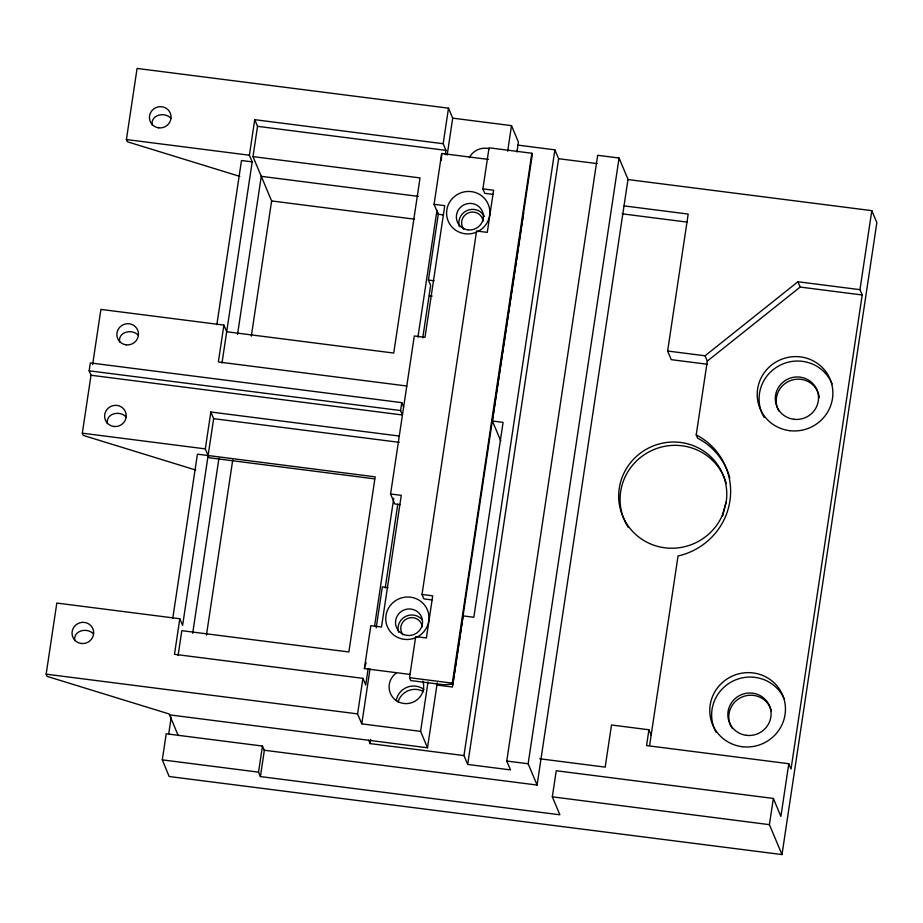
<?xml version="1.0" encoding="UTF-8"?>
<svg xmlns="http://www.w3.org/2000/svg" width="923" height="923" viewBox="0 0 923 923"><rect width="100%" height="100%" fill="white"/><g stroke="black" fill="none" stroke-linecap="round" stroke-linejoin="round"><path stroke-width="1.38" d="M74.751 640.643C73.171 630.178 87.581 627.19 93.581 634.043M107.333 423.622C105.741 413.158 120.152 410.17 126.151 417.023M119.586 341.983C118.006 331.519 132.416 328.53 138.404 335.384M152.157 124.974C150.576 114.51 164.986 111.521 170.986 118.375M441.344 160.406L441.69 153.483L488.405 159.414M195.734 470.049L83.255 435.402L82.32 433.187L91.019 375.246L89.162 370.815L90.339 362.912L401.782 402.647L403.639 407.078M178.243 735.585L169.163 713.975L47.085 676.386L46.15 674.159L56.822 603.054L179.812 618.745L182.616 625.402L213.64 418.661L210.848 412.004L399.29 436.048M92.635 364.516L100.907 309.401L223.897 325.092L226.689 331.749L393.74 353.059L420.034 177.92L252.983 156.61L257.529 126.324L254.725 119.678L443.178 143.711L445.971 150.368L445.324 154.637M239.807 176.397L127.328 141.75L126.405 139.535L137.077 68.429L448.509 108.164L452.708 118.144L447.17 155.064M172.763 618.375L197.418 454.162L375.165 476.845L348.871 651.973L181.819 630.663L178.104 655.445M216.847 324.723L241.491 160.51L252.187 161.871L222.005 362.947M179.812 618.745L174.482 654.303L362.924 678.347L365.716 684.993L368.196 668.471M374.669 478.875L209.036 457.739L205.31 448.878L210.848 412.004M223.897 325.092L218.359 361.966L406.801 386.01M252.187 161.871L249.395 155.226L254.725 119.678M627.548 179.489L871.82 210.652L876.85 222.616L781.989 854.571L169.151 776.508L162.298 759.871L166.209 733.773L262.467 746.049L264.324 750.48L260.413 776.578L559.869 814.79L552.323 796.837L556.246 770.74L773.347 798.441L780.893 816.394L788.796 763.713L646.562 745.565L648.927 729.77L611.499 724.993L605.176 767.128L539.736 758.775M168.701 734.027L171.205 717.321M192.676 633.305L218.959 458.2M237.546 334.357L261.267 176.339L418.327 196.368M206.44 635.128L232.723 460.023M251.31 336.18L271.616 200.937L252.983 156.61M260.413 776.578L258.544 772.147L262.467 746.049M91.019 375.246L402.451 414.981L400.594 410.55L401.782 402.647M409.662 674.378L364.377 668.598L370.815 625.667L381.511 627.04L401.274 495.351L390.579 493.99L414.3 335.972L424.995 337.333L444.759 205.656L434.064 204.295L441.69 153.483M169.532 714.864L427.499 747.78L420.6 731.374L361.781 723.874L357.582 713.894L362.924 678.347M443.178 143.711L448.509 108.164M374.542 626.244L393.763 498.189M417.946 337.08L436.983 210.225M361.781 723.874L370.042 668.806M376.192 627.859L382.33 586.924L387.937 587.639M422.746 337.933L430.637 285.369L428.41 280.05L438.425 213.294M385.214 587.974L397.79 504.154M264.174 750.226L537.082 785.046L628.009 179.304L619.068 158.029L597.677 155.295L506.75 761.037L510.477 769.897L467.696 764.44L463.969 755.579L370.065 743.592L370.7 739.392M409.524 677.678L415.696 636.593L426.391 637.955L432.714 595.82L422.019 594.458L476.58 231.015L487.275 232.377L493.597 190.242L482.902 188.88L489.063 147.795L531.867 153.253L532.329 154.36L452.789 684.243L443.271 684.716L410.735 680.563L409.524 677.678L452.316 683.135L452.789 684.243M420.6 731.374L428.018 681.959M507.673 151.21L511.492 125.643L452.708 118.144M427.499 747.78L437.248 682.835M516.926 151.983L518.414 142.038L511.492 125.643M452.316 683.135L531.867 153.253M500.808 441.032L492.397 421.015L523.629 212.948M463.969 755.579L554.896 149.838L517.907 145.119M467.696 764.44L558.623 158.71L554.896 149.838M537.082 785.046L528.141 763.759L619.068 158.029M707.318 364.25L671.263 359.658L667.629 351.017L688.189 214.067L624.179 205.898M649.584 745.622L678.047 555.992A66.548 64.898 -22.8 0 0 729.92 500.877A66.548 64.898 -22.8 0 0 696.23 434.848L707.306 361.112L705.068 355.793L667.629 351.017M781.989 854.571L769.413 824.654L773.347 798.441M788.796 763.713L791.034 769.032L862.197 294.979L859.959 289.66L871.82 210.652M722.34 515.346L726.205 501.939A54.261 52.911 -22.8 0 0 657.303 444.505A54.261 52.911 -22.8 0 0 632.301 531.083A54.261 52.911 -22.8 0 0 722.34 515.346L722.617 516.015L726.205 501.939M364.377 668.598L364.908 666.844M365.312 665.483L366.143 662.76M705.068 355.793L797.934 281.746L859.959 289.66M707.306 361.112L800.16 287.065L862.197 294.979M558.623 158.71L597.123 163.613M257.529 126.324L445.971 150.368M126.405 139.535L249.395 155.226M492.79 194.326L484.76 193.311L482.902 188.88M622.125 213.813L687.554 222.166M443.605 214.944L438.252 214.263L434.064 204.295M271.616 200.937L414.208 219.132M428.41 280.05L434.018 280.765M429.391 295.706L432.206 296.064M492.397 421.015L503.093 422.376L473.834 617.268L463.138 615.895L452.466 687.012L436.821 685.016M89.162 370.815L400.594 410.55M213.64 418.661L399.232 442.336M82.32 433.187L205.31 448.878M400.121 504.639L394.767 503.958L390.579 493.99M431.906 599.915L423.888 598.889L422.019 594.458M46.15 674.159L357.582 713.894M506.75 761.037L528.141 763.759M162.298 759.871L258.544 772.147M552.323 796.837L769.413 824.654M797.934 281.746L800.16 287.065M696.23 434.848L697.626 438.171A66.548 64.898 -22.8 0 1 729.828 478.056M648.927 729.77L651.165 735.089M368.669 740.269L370.065 743.592M623.867 518.876A54.261 52.911 -22.8 0 1 656.899 448.416A54.261 52.911 -22.8 0 1 726.193 483.248M628.344 527.471A54.261 52.911 -22.8 0 1 624.398 520.134M778.943 411.081A21.702 21.16 -22.8 0 1 791.219 380.322A21.702 21.16 -22.8 0 1 819.324 397.605M732.239 728.305A21.702 21.16 -22.8 0 1 741.792 697.13A21.702 21.16 -22.8 0 1 771.374 710.918M764.198 417.461A37.981 37.035 -22.8 0 1 780.397 365.058A37.981 37.035 -22.8 0 1 832.096 383.91M716.063 732.297A37.981 37.035 -22.8 0 1 714.829 729.805M714.287 728.547A37.981 37.035 -22.8 0 1 734.893 680.193A37.981 37.035 -22.8 0 1 784.112 698.676M476.164 232.296A21.702 21.16 -22.8 0 1 446.755 210.421A21.702 21.16 -22.8 0 1 480.895 195.261A21.702 21.16 -22.8 0 1 477.456 231.731M415.315 637.862A21.702 21.16 -22.8 0 1 385.906 615.976A21.702 21.16 -22.8 0 1 420.046 600.827A21.702 21.16 -22.8 0 1 416.608 637.285M459.435 226.666A13.568 13.222 -22.8 0 1 467.407 210.386A13.568 13.222 -22.8 0 1 484.471 216.49M398.598 632.243A13.568 13.222 -22.8 0 1 422.399 620.118M398.044 701.976A17.364 16.926 -22.8 0 1 423.565 691.604M396.175 700.834A17.364 16.926 -22.8 0 1 424.038 689.516M422.849 681.116A17.364 16.926 -22.8 0 1 413.458 702.011A17.364 16.926 -22.8 0 1 391.467 695.469A17.364 16.926 -22.8 0 1 396.082 673.155M469.276 157.683A17.364 16.926 -22.8 0 1 489.421 148.741M402.878 634.712A10.857 10.58 -22.8 0 1 407.585 618.422A10.857 10.58 -22.8 0 1 422.296 626.821M463.727 229.135A10.857 10.58 -22.8 0 1 468.434 212.844A10.857 10.58 -22.8 0 1 483.144 221.243M793.745 419.273A21.702 21.16 -22.8 0 0 817.017 390.037A21.702 21.16 -22.8 0 0 779.97 385.306A21.702 21.16 -22.8 0 0 793.745 419.273M746.303 735.319A21.702 21.16 -22.8 0 0 769.574 706.072A21.702 21.16 -22.8 0 0 732.527 701.342A21.702 21.16 -22.8 0 0 746.303 735.319M742.069 746.684A37.981 37.035 -22.8 0 0 782.796 695.515A37.981 37.035 -22.8 0 0 717.956 687.243A37.981 37.035 -22.8 0 0 742.069 746.684M789.511 430.649A37.981 37.035 -22.8 0 0 830.227 379.48A37.981 37.035 -22.8 0 0 765.398 371.208A37.981 37.035 -22.8 0 0 789.511 430.649M407.055 635.405A13.568 13.222 -22.8 0 0 421.603 617.129A13.568 13.222 -22.8 0 0 398.448 614.176A13.568 13.222 -22.8 0 0 407.055 635.405M467.903 229.85A13.568 13.222 -22.8 0 0 482.452 211.575A13.568 13.222 -22.8 0 0 459.296 208.621A13.568 13.222 -22.8 0 0 467.903 229.85M126.105 344.833A10.857 10.58 -22.8 0 0 137.735 330.215A10.857 10.58 -22.8 0 0 119.217 327.85A10.857 10.58 -22.8 0 0 126.105 344.833M158.675 127.824A10.857 10.58 -22.8 0 0 170.317 113.194A10.857 10.58 -22.8 0 0 151.787 110.829A10.857 10.58 -22.8 0 0 158.675 127.824M113.852 426.472A10.857 10.58 -22.8 0 0 125.482 411.854A10.857 10.58 -22.8 0 0 106.964 409.489A10.857 10.58 -22.8 0 0 113.852 426.472M81.27 643.481A10.857 10.58 -22.8 0 0 92.911 628.863A10.857 10.58 -22.8 0 0 74.382 626.498A10.857 10.58 -22.8 0 0 81.27 643.481"/></g></svg>
